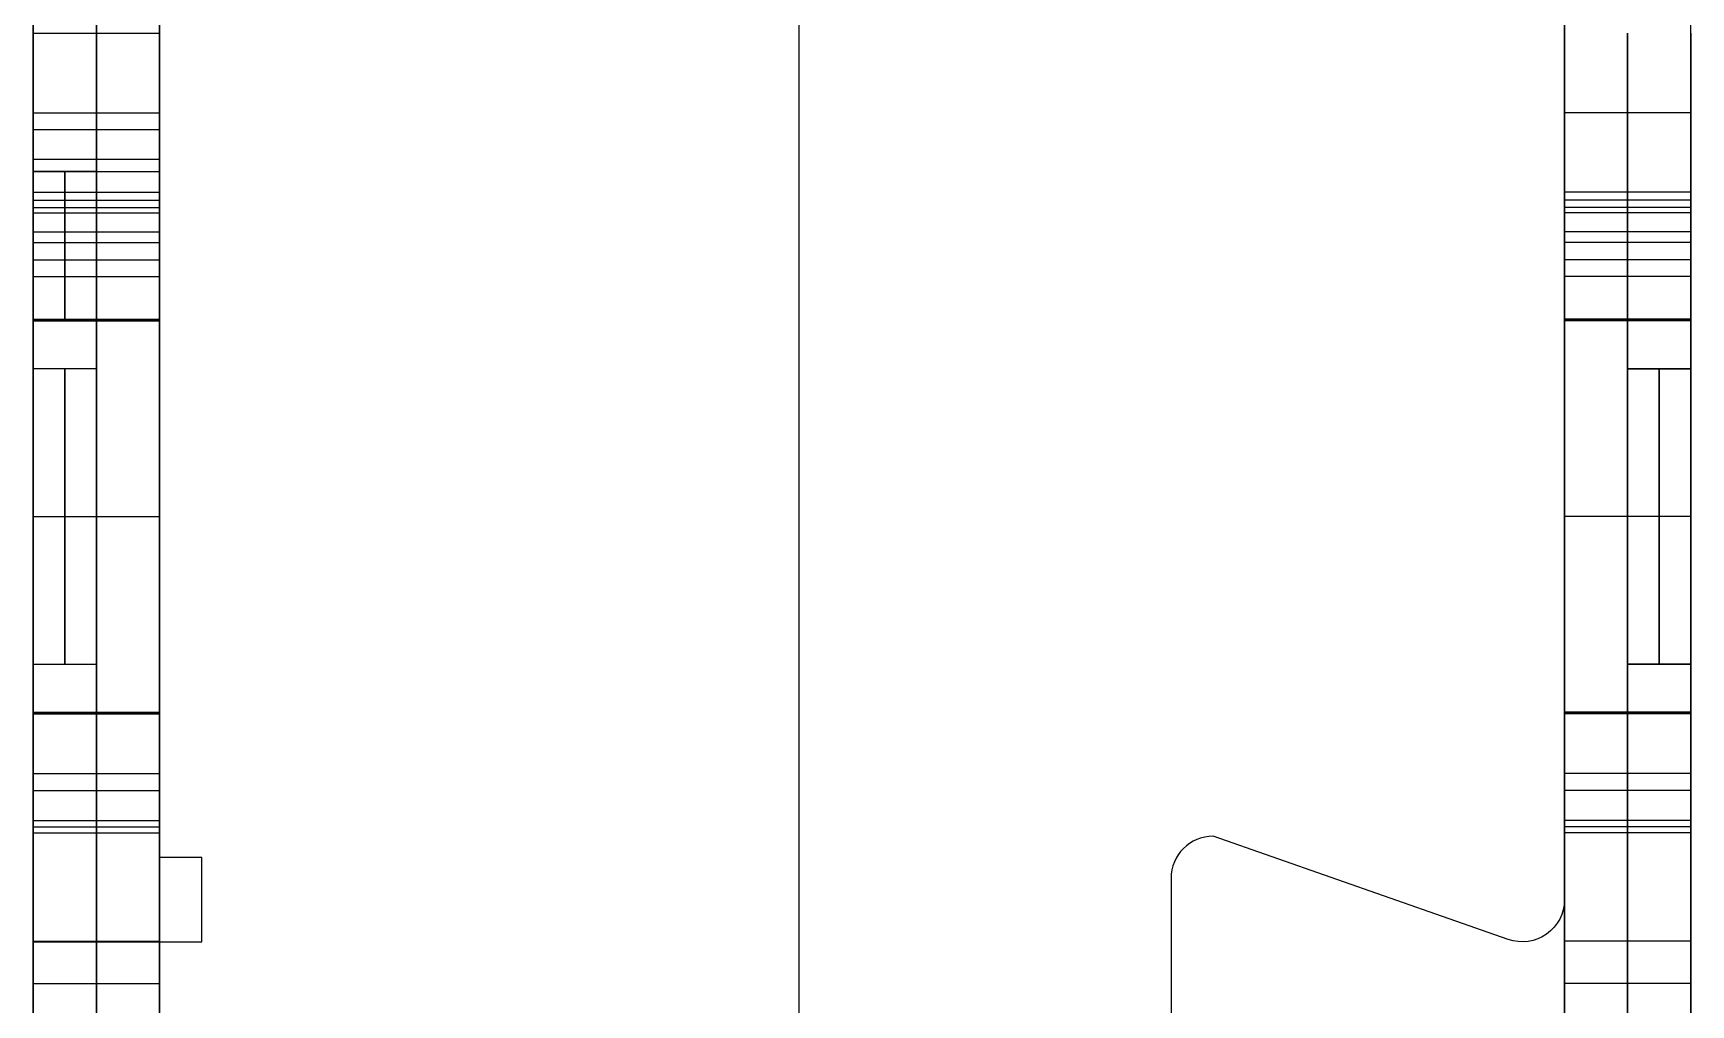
# Model space of a CAD drawing. Extents: x 584 to 852, y -43768 to -40231.
# Drawn here: x 584.5 to 820.5, y -41874.1 to -41735.8 of the extents above; entities that cross this region are included whole.
import ezdxf

# ---------------------------------------------------------------- set-up
doc = ezdxf.new("R2010")
doc.units = 0
doc.layers.add('ENDS', color=40, linetype='CONTINUOUS')

# ---------------------------------------------------------------- blocks, each defined once
blk = doc.blocks.new('SKYLARK200_END-XXS-1')
at = {"layer": 'ENDS'}
for p, q in [((-159, 2067.9, 264), (-159, 1467.99, 264)), ((-159, 2067.9, 282), (-159, 1467.99, 282)), ((-50, 1468, 141), (-50, 2068, 141)), ((-32, 1468, 141), (-32, 2068, 141)), ((-268, 2066.28, 170), (-268, 2018, 186.9)), ((-268, 2018, 96.9), (-268, 2066.28, 113.8)), ((-259, 2066.28, 170), (-259, 2018, 186.9)), ((-259, 2018, 96.9), (-259, 2066.28, 113.8)), ((-250, 2066.28, 170), (-250, 2018, 186.9)), ((-250, 2018, 96.9), (-250, 2066.28, 113.8)), ((-250, 1914.39, 282), (-250, 2049.94, 282)), ((-250, 1914.39, 264), (-250, 2049.94, 264)), ((-250, 1914.39, 273), (-250, 2049.94, 273)), ((-50, 2049.96, 282), (-50, 1908.37, 282)), ((-50, 2049.96, 264), (-50, 1908.37, 264)), ((-50, 2049.96, 273), (-50, 1908.37, 273)), ((-268, 2031.69, -4), (-250, 2031.69, -4)), ((-268, 2020.37, 294), (-250, 2020.37, 294)), ((-268, 2020.37, -12), (-250, 2020.37, -12)), ((-32, 2020.37, -12), (-50, 2020.37, -12)), ((-32, 2020.37, 294), (-50, 2020.37, 294)), ((-268, 2018, 186.9), (-250, 2018, 186.9)), ((-268, 2018, 96.9), (-250, 2018, 96.9)), ((-268, 2013.76, 185.14), (-250, 2013.76, 185.14)), ((-268, 2013.76, 98.66), (-250, 2013.76, 98.66)), ((-268, 2012, 180.9), (-250, 2012, 180.9)), ((-268, 2012, 180.9), (-268, 2012, 162.9)), ((-268, 2012, 102.9), (-250, 2012, 102.9)), ((-268, 2012, 162.9), (-259, 2012, 162.9)), ((-259, 2012, 120.9), (-268, 2012, 120.9)), ((-268, 2012, 120.9), (-268, 2012, 102.9)), ((-259, 2012, 120.9), (-259, 2012, 162.9)), ((-259, 2012, 180.9), (-259, 2012, 102.9)), ((-259, 2012, 141.9), (-250, 2012, 141.9)), ((-259, 2012, 141.9), (-259, 1991, 141.9)), ((-250, 2012, 180.9), (-250, 2012, 102.9)), ((-250, 1524, 141), (-250, 2012, 141)), ((-268, 2009.06, 286), (-250, 2009.06, 286)), ((-268, 2009.06, -4), (-250, 2009.06, -4)), ((-32, 2009.06, -4), (-50, 2009.06, -4)), ((-32, 2009.06, 286), (-50, 2009.06, 286)), ((-268, 2007.9, 232), (-250, 2007.9, 232)), ((-268, 2007.9, 232), (-268, 1991, 280.28)), ((-268, 1991, 1.72), (-268, 2007.9, 50)), ((-268, 2007.9, 50), (-250, 2007.9, 50)), ((-268, 2006.87, 283.1), (-250, 2006.87, 283.1)), ((-268, 2006.87, -1.1), (-250, 2006.87, -1.1)), ((-268, 2006.14, 227.76), (-250, 2006.14, 227.76)), ((-268, 2006.14, 54.24), (-250, 2006.14, 54.24)), ((-259, 2007.9, 232), (-259, 1991, 280.28)), ((-259, 1991, 1.72), (-259, 2007.9, 50)), ((-250, 2007.9, 232), (-250, 1991, 280.28)), ((-250, 1991, 1.72), (-250, 2007.9, 50)), ((-32, 2007.9, 50), (-50, 2007.9, 50)), ((-50, 2007.9, 50), (-50, 1991, 1.72)), ((-32, 2007.9, 232), (-50, 2007.9, 232)), ((-50, 1991, 280.28), (-50, 2007.9, 232)), ((-32, 2006.87, -1.1), (-50, 2006.87, -1.1)), ((-32, 2006.87, 283.1), (-50, 2006.87, 283.1)), ((-32, 2006.14, 54.24), (-50, 2006.14, 54.24)), ((-32, 2006.14, 227.76), (-50, 2006.14, 227.76)), ((-41, 2007.9, 50), (-41, 1991, 1.72)), ((-41, 1991, 280.28), (-41, 2007.9, 232)), ((-32, 2007.9, 50), (-32, 1991, 1.72)), ((-32, 1991, 280.28), (-32, 2007.9, 232)), ((-268, 1990.75, 282), (-268, 2003.4, 282)), ((-268, 2003.4, 282), (-250, 2003.4, 282)), ((-268, 2003.4, 0), (-250, 2003.4, 0)), ((-268, 2003.4, 0), (-268, 1990.75, 0)), ((-268, 2001.9, 226), (-250, 2001.9, 226)), ((-268, 2001.9, 56), (-250, 2001.9, 56)), ((-268, 2001.9, 56), (-268, 1983.9, 56)), ((-268, 1983.9, 226), (-268, 2001.9, 226)), ((-259, 1990.75, 282), (-259, 2003.4, 282)), ((-259, 2003.4, 0), (-259, 1990.75, 0)), ((-259, 1923.9, 226), (-259, 2001.9, 226)), ((-259, 2001.9, 56), (-259, 1923.9, 56)), ((-259, 2001.5, 160.09), (-259, 2001.5, 123.71)), ((-250, 1990.75, 282), (-250, 2003.4, 282)), ((-250, 2003.4, 0), (-250, 1990.75, 0)), ((-250, 1923.9, 226), (-250, 2001.9, 226)), ((-250, 2001.9, 56), (-250, 1923.9, 56)), ((-32, 2003.4, 0), (-50, 2003.4, 0)), ((-50, 1990.75, 0), (-50, 2003.4, 0)), ((-32, 2003.4, 282), (-50, 2003.4, 282)), ((-50, 2003.4, 282), (-50, 1990.75, 282)), ((-32, 2001.9, 56), (-50, 2001.9, 56)), ((-50, 1923.9, 56), (-50, 2001.9, 56)), ((-32, 2001.9, 226), (-50, 2001.9, 226)), ((-50, 2001.9, 226), (-50, 1923.9, 226)), ((-41, 1990.75, 0), (-41, 2003.4, 0)), ((-41, 2003.4, 282), (-41, 1990.75, 282)), ((-41, 2001.9, 226), (-41, 1983.9, 226)), ((-41, 1983.9, 56), (-41, 2001.9, 56)), ((-32, 1990.75, 0), (-32, 2003.4, 0)), ((-32, 2003.4, 282), (-32, 1990.75, 282)), ((-32, 2001.9, 226), (-32, 1983.9, 226)), ((-32, 1983.9, 56), (-32, 2001.9, 56)), ((-268, 1999.45, 256.14), (-250, 1999.45, 256.14)), ((-268, 1999.45, 25.86), (-250, 1999.45, 25.86)), ((-32, 1999.45, 25.86), (-50, 1999.45, 25.86)), ((-32, 1999.45, 256.14), (-50, 1999.45, 256.14)), ((-268, 1997.08, 282), (-250, 1997.08, 282)), ((-268, 1997.08, 0), (-250, 1997.08, 0)), ((-32, 1997.08, 0), (-50, 1997.08, 0)), ((-32, 1997.08, 282), (-50, 1997.08, 282)), ((-268, 1544.98, 141), (-268, 1991.02, 141)), ((-268, 1991, 280.28), (-250, 1991, 280.28)), ((-268, 1991, 1.72), (-250, 1991, 1.72)), ((-268, 1991, 141.9), (-259, 1991, 141.9)), ((-268, 1990.81, 281.13), (-250, 1990.81, 281.13)), ((-268, 1990.81, 0.87), (-250, 1990.81, 0.87)), ((-268, 1990.75, 282), (-250, 1990.75, 282)), ((-268, 1990.75, 0), (-250, 1990.75, 0)), ((-32, 1991, 1.72), (-50, 1991, 1.72)), ((-32, 1991, 280.28), (-50, 1991, 280.28)), ((-32, 1990.81, 0.87), (-50, 1990.81, 0.87)), ((-32, 1990.81, 281.13), (-50, 1990.81, 281.13)), ((-32, 1990.75, 0), (-50, 1990.75, 0)), ((-32, 1990.75, 282), (-50, 1990.75, 282)), ((-259, 1983.9, 56), (-268, 1983.9, 56)), ((-259, 1983.9, 226), (-268, 1983.9, 226)), ((-259, 1941.9, 56), (-259, 1983.9, 56)), ((-259, 1983.9, 226), (-259, 1941.9, 226)), ((-41, 1983.9, 226), (-32, 1983.9, 226)), ((-41, 1941.9, 226), (-41, 1983.9, 226)), ((-32, 1983.9, 56), (-41, 1983.9, 56)), ((-41, 1983.9, 56), (-41, 1941.9, 56)), ((-259, 1944.71, 66.5), (-259, 1981.09, 66.5)), ((-259, 1944.71, 215.5), (-259, 1981.09, 215.5)), ((-250, 1982.17, 282), (-250, 1982.17, 264)), ((-41, 1944.71, 215.5), (-41, 1981.09, 215.5)), ((-41, 1981.09, 66.5), (-41, 1944.71, 66.5)), ((-50, 1979.16, 282), (-50, 1979.16, 264)), ((-268, 1962.9, 77), (-259, 1962.9, 77)), ((-268, 1962.9, 205), (-259, 1962.9, 205)), ((-259, 1962.9, 226), (-250, 1962.9, 226)), ((-259, 1962.9, 56), (-259, 1962.9, 77)), ((-259, 1962.9, 56), (-250, 1962.9, 56)), ((-259, 1962.9, 226), (-259, 1962.9, 205)), ((-41, 1962.9, 226), (-50, 1962.9, 226)), ((-41, 1962.9, 56), (-50, 1962.9, 56)), ((-32, 1962.9, 205), (-41, 1962.9, 205)), ((-41, 1962.9, 226), (-41, 1962.9, 205)), ((-32, 1962.9, 77), (-41, 1962.9, 77)), ((-41, 1962.9, 56), (-41, 1962.9, 77)), ((-268, 1923.9, 226), (-268, 1941.9, 226)), ((-268, 1941.9, 56), (-259, 1941.9, 56)), ((-268, 1941.9, 56), (-268, 1923.9, 56)), ((-268, 1941.9, 226), (-259, 1941.9, 226)), ((-32, 1941.9, 226), (-41, 1941.9, 226)), ((-41, 1941.9, 56), (-32, 1941.9, 56)), ((-41, 1941.9, 226), (-41, 1923.9, 226)), ((-41, 1923.9, 56), (-41, 1941.9, 56)), ((-32, 1923.9, 56), (-32, 1941.9, 56)), ((-32, 1941.9, 226), (-32, 1923.9, 226)), ((-268, 1935.05, 0), (-268, 1795.85, 0)), ((-268, 1935.05, 0), (-250, 1935.05, 0)), ((-268, 1902.45, 282), (-268, 1935.05, 282)), ((-268, 1935.05, 282), (-250, 1935.05, 282)), ((-268, 1934.99, 281.13), (-250, 1934.99, 281.13)), ((-268, 1934.99, 0.87), (-250, 1934.99, 0.87)), ((-268, 1934.8, 280.28), (-250, 1934.8, 280.28)), ((-268, 1934.8, 280.28), (-268, 1917.9, 232)), ((-268, 1917.9, 50), (-268, 1934.8, 1.72)), ((-268, 1934.8, 1.72), (-250, 1934.8, 1.72)), ((-259, 1935.05, 0), (-259, 1795.85, 0)), ((-259, 1902.45, 282), (-259, 1935.05, 282)), ((-259, 1934.8, 280.28), (-259, 1917.9, 232)), ((-259, 1917.9, 50), (-259, 1934.8, 1.72)), ((-250, 1935.05, 0), (-250, 1795.85, 0)), ((-250, 1902.45, 282), (-250, 1935.05, 282)), ((-250, 1934.8, 280.28), (-250, 1917.9, 232)), ((-250, 1917.9, 50), (-250, 1934.8, 1.72)), ((-32, 1935.05, 0), (-50, 1935.05, 0)), ((-50, 1902.45, 0), (-50, 1935.05, 0)), ((-32, 1935.05, 282), (-50, 1935.05, 282)), ((-50, 1935.05, 282), (-50, 1902.45, 282)), ((-32, 1934.99, 0.87), (-50, 1934.99, 0.87)), ((-32, 1934.99, 281.13), (-50, 1934.99, 281.13)), ((-32, 1934.8, 1.72), (-50, 1934.8, 1.72)), ((-50, 1934.8, 1.72), (-50, 1917.9, 50)), ((-32, 1934.8, 280.28), (-50, 1934.8, 280.28)), ((-50, 1917.9, 232), (-50, 1934.8, 280.28)), ((-41, 1902.45, 0), (-41, 1935.05, 0)), ((-41, 1935.05, 282), (-41, 1902.45, 282)), ((-41, 1934.8, 1.72), (-41, 1917.9, 50)), ((-41, 1917.9, 232), (-41, 1934.8, 280.28)), ((-32, 1902.45, 0), (-32, 1935.05, 0)), ((-32, 1935.05, 282), (-32, 1902.45, 282)), ((-32, 1934.8, 1.72), (-32, 1917.9, 50)), ((-32, 1917.9, 232), (-32, 1934.8, 280.28)), ((-268, 1926.35, 256.14), (-250, 1926.35, 256.14)), ((-268, 1926.35, 25.86), (-250, 1926.35, 25.86)), ((-32, 1926.35, 25.86), (-50, 1926.35, 25.86)), ((-32, 1926.35, 256.14), (-50, 1926.35, 256.14)), ((-268, 1923.9, 226), (-250, 1923.9, 226)), ((-268, 1923.9, 56), (-250, 1923.9, 56)), ((-32, 1923.9, 56), (-50, 1923.9, 56)), ((-32, 1923.9, 226), (-50, 1923.9, 226)), ((-268, 1919.66, 227.76), (-250, 1919.66, 227.76)), ((-268, 1919.66, 54.24), (-250, 1919.66, 54.24)), ((-268, 1918.75, 282), (-250, 1918.75, 282)), ((-32, 1919.66, 54.24), (-50, 1919.66, 54.24)), ((-32, 1919.66, 227.76), (-50, 1919.66, 227.76)), ((-32, 1918.75, 0), (-50, 1918.75, 0)), ((-32, 1918.75, 282), (-50, 1918.75, 282)), ((-268, 1917.9, 232), (-250, 1917.9, 232)), ((-268, 1917.9, 50), (-250, 1917.9, 50)), ((-57.98, 1902.7, 282), (-100, 1917.41, 282)), ((-100, 1917.41, 282), (-100, 1917.41, 264)), ((-57.98, 1902.7, 264), (-100, 1917.41, 264)), ((-57.98, 1902.7, 273), (-100, 1917.41, 273)), ((-32, 1917.9, 50), (-50, 1917.9, 50)), ((-32, 1917.9, 232), (-50, 1917.9, 232)), ((-244, 1914.39, 282), (-250, 1914.39, 282)), ((-250, 1914.39, 282), (-250, 1914.39, 264)), ((-244, 1914.39, 264), (-250, 1914.39, 264)), ((-244, 1914.39, 273), (-250, 1914.39, 273)), ((-247, 1914.39, 282), (-247, 1914.39, 264)), ((-244, 1902.39, 282), (-244, 1914.39, 282)), ((-244, 1914.39, 282), (-244, 1914.39, 264)), ((-244, 1902.39, 264), (-244, 1914.39, 264)), ((-244, 1902.39, 273), (-244, 1914.39, 273)), ((-104.24, 1915.65, 282), (-104.24, 1915.65, 264)), ((-106, 1911.41, 282), (-106, 1911.41, 264)), ((-106, 1911.41, 282), (-106, 1893.41, 282)), ((-106, 1911.41, 264), (-106, 1833.41, 264)), ((-106, 1911.41, 273), (-106, 1833.41, 273)), ((-78.99, 1910.06, 282), (-78.99, 1910.06, 264)), ((-244, 1908.39, 282), (-244, 1908.39, 264)), ((-50, 1908.37, 282), (-50, 1908.37, 264)), ((-268, 1890.45, 258), (-268, 1902.45, 258)), ((-268, 1902.45, 258), (-250, 1902.45, 258)), ((-268, 1902.45, 258), (-268, 1902.45, 282)), ((-268, 1902.45, 282), (-250, 1902.45, 282)), ((-268, 1902.45, 270), (-250, 1902.45, 270)), ((-268, 1842.39, 282), (-268, 1902.39, 282)), ((-268, 1902.39, 282), (-268, 1902.39, 264)), ((-268, 1842.39, 264), (-268, 1902.39, 264)), ((-268, 1902.39, 282), (-244, 1902.39, 282)), ((-268, 1902.39, 264), (-244, 1902.39, 264)), ((-268, 1842.39, 273), (-268, 1902.39, 273)), ((-268, 1902.39, 273), (-244, 1902.39, 273)), ((-259, 1890.45, 258), (-259, 1902.45, 258)), ((-259, 1902.45, 258), (-259, 1902.45, 282)), ((-256, 1902.39, 282), (-256, 1902.39, 264)), ((-250, 1890.45, 258), (-250, 1902.45, 258)), ((-250, 1902.45, 258), (-250, 1902.45, 282)), ((-244, 1902.39, 282), (-244, 1902.39, 264)), ((-57.98, 1902.7, 282), (-57.98, 1902.7, 264)), ((-52.53, 1903.47, 282), (-52.53, 1903.47, 264)), ((-32, 1902.45, 24), (-50, 1902.45, 24)), ((-50, 1890.45, 24), (-50, 1902.45, 24)), ((-32, 1902.45, 0), (-50, 1902.45, 0)), ((-50, 1902.45, 24), (-50, 1902.45, 0)), ((-32, 1902.45, 282), (-50, 1902.45, 282)), ((-32, 1902.45, 258), (-50, 1902.45, 258)), ((-50, 1902.45, 282), (-50, 1902.45, 258)), ((-50, 1902.45, 258), (-50, 1890.45, 258)), ((-32, 1902.45, 12), (-50, 1902.45, 12)), ((-32, 1902.45, 270), (-50, 1902.45, 270)), ((-41, 1890.45, 24), (-41, 1902.45, 24)), ((-41, 1902.45, 24), (-41, 1902.45, 0)), ((-41, 1902.45, 282), (-41, 1902.45, 258)), ((-41, 1902.45, 258), (-41, 1890.45, 258)), ((-32, 1890.45, 24), (-32, 1902.45, 24)), ((-32, 1902.45, 24), (-32, 1902.45, 0)), ((-32, 1902.45, 282), (-32, 1902.45, 258)), ((-32, 1902.45, 258), (-32, 1890.45, 258)), ((-268, 1896.45, 258), (-250, 1896.45, 258)), ((-32, 1896.45, 24), (-50, 1896.45, 24)), ((-32, 1896.45, 258), (-50, 1896.45, 258)), ((-106, 1893.41, 282), (-106, 1893.41, 273))]:
    blk.add_line(p, q, dxfattribs=at)
at = {"layer": 'ENDS', "extrusion": (1, 0, 0)}
for centre, radius, start, end in [((2037.35, -6, -268), 6, 90, 160.5288), ((2037.35, -6, -259), 6, 90, 160.5288), ((2037.35, -6, -250), 6, 90, 160.5288), ((2020.37, 0, -50), 12, 199.4712, 340.5288), ((2020.37, 282, -50), 12, 19.4712, 160.5288), ((2020.37, 0, -41), 12, 199.4712, 340.5288), ((2020.37, 282, -41), 12, 19.4712, 160.5288), ((2020.37, 0, -32), 12, 199.4712, 340.5288), ((2020.37, 282, -32), 12, 19.4712, 160.5288), ((2018, 180.9, -268), 6, 90, 180), ((2018, 102.9, -268), 6, 180, 270), ((2018, 180.9, -259), 6, 90, 180), ((2018, 102.9, -259), 6, 180, 270), ((2018, 180.9, -250), 6, 90, 180), ((2018, 102.9, -250), 6, 180, 270), ((2012, 141.9, -259), 21, 90, 270), ((2003.4, 288, -268), 6, 270, 340.5288), ((2003.4, -6, -268), 6, 19.4712, 90), ((2003.4, 288, -259), 6, 270, 340.5288), ((2003.4, -6, -259), 6, 19.4712, 90), ((2003.4, 288, -250), 6, 270, 340.5288), ((2003.4, -6, -250), 6, 19.4712, 90), ((2001.9, 232, -268), 6, 270, 360), ((2001.9, 50, -268), 6, 360, 90), ((2001.9, 232, -259), 6, 270, 0), ((2001.9, 50, -259), 6, 360, 90), ((2001.9, 232, -250), 6, 270, 360), ((2001.9, 50, -250), 6, 360, 90), ((1996.75, 0, -50), 6, 163.3771, 180), ((1996.75, 282, -50), 6, 180, 196.6229), ((1996.75, 0, -41), 6, 163.3771, 180), ((1996.75, 282, -41), 6, 180, 196.6229), ((1996.75, 0, -32), 6, 163.3771, 180), ((1996.75, 282, -32), 6, 180, 196.6229), ((1962.9, 56, -268), 21, 360, 180), ((1962.9, 56, -259), 21, 0, 180), ((1962.9, 226, -259), 21, 180, 0), ((1962.9, 226, -36.5), 21, 180, 0), ((1962.9, 56, -36.5), 21, 0, 180), ((1962.9, 226, -32), 21, 180, 0), ((1962.9, 56, -32), 21, 0, 180), ((1929.05, 0, -50), 6, 0, 16.6229), ((1929.05, 282, -50), 6, 343.3771, 360), ((1929.05, 0, -41), 6, 0, 16.6229), ((1929.05, 282, -41), 6, 343.3771, 360), ((1929.05, 0, -32), 6, 0, 16.6229), ((1929.05, 282, -32), 6, 343.3771, 0), ((1923.9, 232, -268), 6, 180, 270), ((1923.9, 50, -268), 6, 90, 180), ((1923.9, 232, -259), 6, 180, 270), ((1923.9, 50, -259), 6, 90, 180), ((1923.9, 232, -250), 6, 180, 270), ((1923.9, 50, -250), 6, 90, 180)]:
    blk.add_arc(centre, radius, start, end, dxfattribs=at)
at = {"layer": 'ENDS', "extrusion": (-1, 0, 0)}
for centre, radius, start, end in [((-2020.37, 282, 268), 12, 19.4712, 160.5288), ((-2020.37, 0, 268), 12, 199.4712, 340.5288), ((-2020.37, 282, 259), 12, 19.4712, 160.5288), ((-2020.37, 0, 259), 12, 199.4712, 340.5288), ((-2020.37, 282, 250), 12, 19.4712, 160.5288), ((-2020.37, 0, 250), 12, 199.4712, 340.5288), ((-2012, 141.9, 268), 21, 270, 90), ((-2012, 141.9, 263.5), 21, 270, 90), ((-2003.4, -6, 50), 6, 90, 160.5288), ((-2003.4, 288, 50), 6, 199.4712, 270), ((-2003.4, -6, 41), 6, 90, 160.5288), ((-2003.4, 288, 41), 6, 199.4712, 270), ((-2003.4, -6, 32), 6, 90, 160.5288), ((-2003.4, 288, 32), 6, 199.4712, 270), ((-2001.9, 50, 50), 6, 90, 180), ((-2001.9, 232, 50), 6, 180, 270), ((-2001.9, 50, 41), 6, 90, 180), ((-2001.9, 232, 41), 6, 180, 270), ((-2001.9, 50, 32), 6, 90, 180), ((-2001.9, 232, 32), 6, 180, 270), ((-1996.75, 282, 268), 6, 343.3771, 360), ((-1996.75, 0, 268), 6, 0, 16.6229), ((-1996.75, 282, 259), 6, 343.3771, 360), ((-1996.75, 0, 259), 6, 0, 16.6229), ((-1996.75, 282, 250), 6, 343.3771, 360), ((-1996.75, 0, 250), 6, 0, 16.6229), ((-1962.9, 226, 268), 21, 180, 0), ((-1962.9, 56, 263.5), 21, 0, 180), ((-1962.9, 226, 263.5), 21, 180, 0), ((-1962.9, 226, 41), 21, 180, 360), ((-1962.9, 56, 41), 21, 360, 180), ((-1929.05, 282, 268), 6, 180, 196.6229), ((-1929.05, 0, 268), 6, 163.3771, 180), ((-1929.05, 282, 259), 6, 180, 196.6229), ((-1929.05, 0, 259), 6, 163.3771, 180), ((-1929.05, 282, 250), 6, 180, 196.6229), ((-1929.05, 0, 250), 6, 163.3771, 180), ((-1923.9, 50, 50), 6, 360, 90), ((-1923.9, 232, 50), 6, 270, 360), ((-1923.9, 50, 41), 6, 360, 90), ((-1923.9, 232, 41), 6, 270, 360), ((-1923.9, 50, 32), 6, 360, 90), ((-1923.9, 232, 32), 6, 270, 360)]:
    blk.add_arc(centre, radius, start, end, dxfattribs=at)
at = {"layer": 'ENDS'}
for centre in [(-100, 1911.41, 282), (-100, 1911.41, 264), (-100, 1911.41, 273)]:
    blk.add_arc(centre, 6, 90, 180, dxfattribs=at)
at = {"layer": 'ENDS', "extrusion": (0, 0, -1)}
for centre in [(56, 1908.37, -282), (56, 1908.37, -264), (56, 1908.37, -273)]:
    blk.add_arc(centre, 6, 180, 289.29, dxfattribs=at)

msp = doc.modelspace()

# ---------------------------------------------------------------- block references
at = {"layer": 'ENDS'}
msp.add_blockref('SKYLARK200_END-XXS-1', (852.49, -43767.53, 18), dxfattribs=at)

doc.saveas('drawing.dxf')
